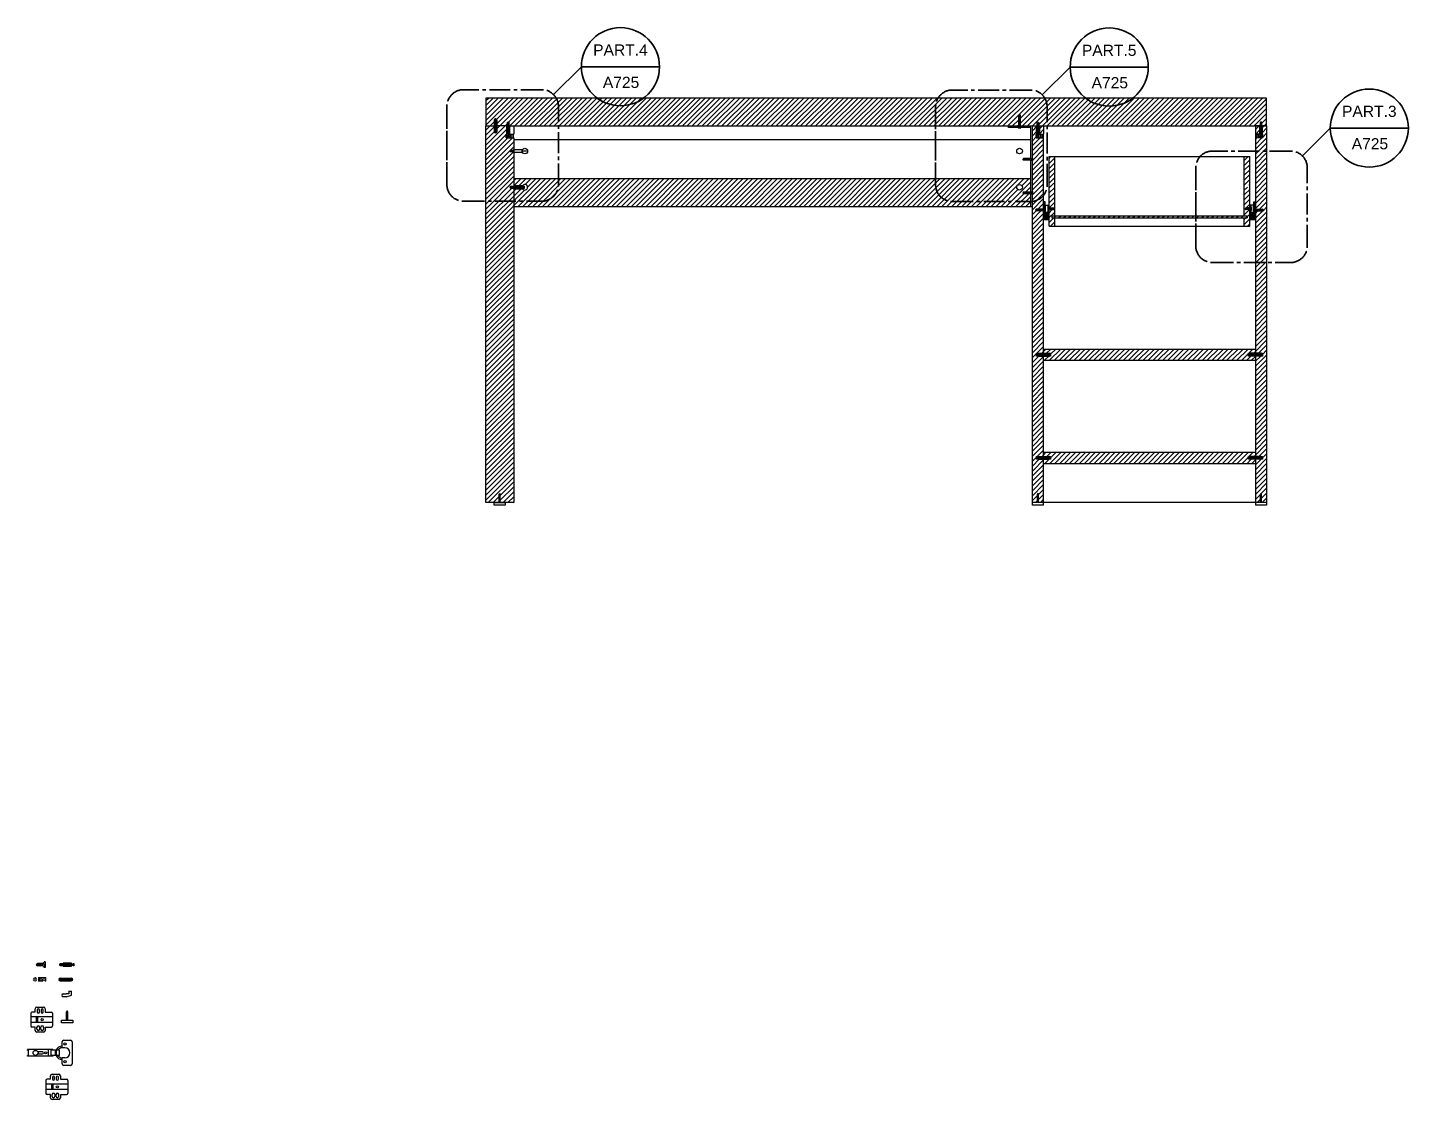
# Model space of a CAD drawing. Header units: inches. Extents: x -88 to 1416, y 266 to 857.
# Drawn here: x 332.4 to 580, y 282.4 to 474.5 of the extents above; entities that cross this region are included whole.
import ezdxf
from ezdxf.enums import TextEntityAlignment as Align

# ---------------------------------------------------------------- set-up
doc = ezdxf.new("R2010")
doc.units = ezdxf.units.IN
doc.header["$MEASUREMENT"] = 0
doc.linetypes.add('CENTER2', pattern=[1.125, 0.75, -0.125, 0.125, -0.125])
doc.layers.add('A-LINE-GRPH', color=7, linetype='Continuous', lineweight=20)
doc.layers.add('A-SECT A-MCUT', color=7, linetype='Continuous', lineweight=35)
doc.styles.add('ARIAL', font='Arial.ttf')
pattern_1 = [(45, (414.586745, -25), (-0.00883883476, 0.00883883476), [])]

# ---------------------------------------------------------------- blocks, each defined once
blk = doc.blocks.new('SECT PARTICOLARI')
at = {"layer": 'A-SECT A-MCUT'}
for q in [(9.12, 9.36), (28.12, 14.36)]:
    blk.add_line((14.12, 14.36), q, dxfattribs=at)
at = {"layer": 'A-SECT A-MCUT', "linetype": 'CENTER2', "ltscale": 5}
blk.add_lwpolyline([(-10, -6.76, 0.414214), (-7, -9.76), (7, -9.76, 0.414214), (10, -6.76), (10, 7.24, 0.414214), (7, 10.24), (-7, 10.24, 0.414214), (-10, 7.24), (-10, -6.76), (-10, 7.24)], format="xyb", dxfattribs=at)
at = {"layer": 'A-SECT A-MCUT'}
blk.add_circle((21.12, 14.36), 7, dxfattribs=at)
at = {"style": 'ARIAL'}
blk.add_attdef('1', text='', height=2, dxfattribs=at).set_placement((21.12, 18.36), align=Align.TOP_CENTER)
blk.add_attdef('A714', (17.97, 10.55), '', height=2, dxfattribs=at)
blk = doc.blocks.new('BLOCCO')
for p, q in [((9.3, 735.66), (9.3, 735.57)), ((9.3, 735.57), (9.52, 735.57)), ((9.74, 735.57), (9.52, 735.57)), ((9.74, 735.66), (9.74, 735.57)), ((9.6, 734.92), (9.2, 734.92)), ((9.6, 734.47), (9.2, 734.47))]:
    blk.add_line(p, q)
blk.add_lwpolyline([(9.2, 734.92), (9.2, 735.66), (9.85, 735.66), (9.85, 734.35), (9.2, 734.35), (9.2, 734.47)])
blk.add_lwpolyline([(9.3, 735.36), (9.3, 735.11), (9.74, 735.11), (9.74, 735.36)], close=True)
blk.add_arc((9.5, 734.7), 0.245, 293.1404, 66.8596)
blk = doc.blocks.new('1')
for p, q in [((-113.53, 473.74), (-113.74, 473.54)), ((-113.39, 473.74), (-113.67, 473.47)), ((-113.25, 473.74), (-113.54, 473.46)), ((-113.11, 473.74), (-113.4, 473.46)), ((-113.06, 473.66), (-113.26, 473.46)), ((-111.56, 473.8), (-113.06, 473.8)), ((-111.56, 473.6), (-113.06, 473.6)), ((-111.56, 473.4), (-113.06, 473.4)), ((-111.16, 473.68), (-111.31, 473.68)), ((-111.16, 473.52), (-111.31, 473.52))]:
    blk.add_line(p, q)
blk.add_lwpolyline([(-113.06, 473.74), (-113.62, 473.74, 1), (-113.62, 473.46), (-113.06, 473.46)], format="xyb")
for points in [[(-113.06, 473.85), (-113.06, 473.35), (-111.56, 473.35), (-111.56, 473.85)], [(-111.31, 473.8), (-111.16, 473.8), (-111.16, 473.4), (-111.31, 473.4)]]:
    blk.add_lwpolyline(points, close=True)
for points in [[(-113.06, 473.7), (-111.56, 473.7), (-111.31, 473.7)], [(-111.31, 473.5), (-111.56, 473.5), (-113.06, 473.5)]]:
    blk.add_lwpolyline(points)

msp = doc.modelspace()

# ---------------------------------------------------------------- hatches: boundary and pattern name
at = {"transparency": 33554569}
h = msp.add_hatch(dxfattribs=at)
h.set_pattern_fill('ANSI31', color=256, scale=5)
h.paths.add_polyline_path([(512.29, 444.75), (510.9, 444.75), (510.93, 444.78, -0.722432), (511.02, 445.05), (512.29, 445.05), (512.29, 447.4), (419.59, 447.4), (419.59, 446.15), (421.15, 446.15, -0.767327), (422.09, 445.9, -0.767327), (421.15, 445.65), (419.59, 445.65), (419.59, 442.4), (512.29, 442.4)])
h.paths.add_polyline_path([(510.79, 445.9, -1), (509.79, 445.9, -1)], flags=16)
h.paths.add_polyline_path([(551.09, 440.8), (516.09, 440.8), (516.09, 440.4), (551.09, 440.4)])
h.paths.add_polyline_path([(516.59, 446.77), (516.16, 446.77), (515.59, 445.88), (515.59, 442.2), (516.59, 442.2)])
h.paths.add_polyline_path([(516.59, 451.4), (515.59, 451.4), (515.59, 445.72), (515.74, 446.11), (516.59, 446.72)])
h.paths.add_polyline_path([(516.59, 440.4), (516.09, 440.4), (516.09, 440.8), (516.59, 440.8), (516.59, 441.9), (515.59, 441.9), (515.59, 438.92), (516.59, 438.92)])
h.paths.add_polyline_path([(551.59, 445.88), (551.44, 445.95), (550.59, 445.95), (550.59, 442.2), (551.59, 442.2)])
h.paths.add_polyline_path([(551.59, 451.4), (550.59, 451.4), (550.59, 446.25), (551.44, 446.25), (551.59, 446.33)])
h.paths.add_polyline_path([(551.59, 441.9), (550.59, 441.9), (550.59, 440.8), (551.09, 440.8), (551.09, 440.4), (550.59, 440.4), (550.59, 438.92), (551.59, 438.92)])
edge = h.paths.add_edge_path()
edge.add_line((554.59, 456.9), (553.84, 456.9))
edge.add_line((553.84, 456.9), (553.84, 455.4))
edge.add_line((553.84, 455.4), (553.91, 455.4))
edge.add_line((553.91, 455.4), (553.91, 454.75))
edge.add_line((553.91, 454.75), (552.59, 454.75))
edge.add_line((552.59, 454.75), (552.59, 441.95))
edge.add_line((552.59, 441.95), (553.86, 441.95))
edge.add_arc((553.86, 441.8), 0.15, -90, 90, ccw=False)
edge.add_line((553.86, 441.65), (552.59, 441.65))
edge.add_line((552.59, 441.65), (552.59, 416.15))
edge.add_line((552.59, 416.15), (553.59, 416.15))
edge.add_arc((553.59, 415.9), 0.25, -90, 90, ccw=False)
edge.add_line((553.59, 415.65), (552.59, 415.65))
edge.add_line((552.59, 415.65), (552.59, 397.65))
edge.add_line((552.59, 397.65), (553.59, 397.65))
edge.add_arc((553.59, 397.4), 0.25, -90, 90, ccw=False)
edge.add_line((553.59, 397.15), (552.59, 397.15))
edge.add_line((552.59, 397.15), (552.59, 389.4))
edge.add_line((552.59, 389.4), (553.49, 389.4))
edge.add_line((553.49, 389.4), (553.49, 390.9))
edge.add_arc((553.59, 390.9), 0.1, 0, 180, ccw=False)
edge.add_line((553.69, 390.9), (553.69, 389.4))
edge.add_line((553.69, 389.4), (554.59, 389.4))
edge.add_line((554.59, 389.4), (554.59, 456.9))
h.paths.add_polyline_path([(553.34, 456.9), (552.59, 456.9), (552.59, 455.4), (553.34, 455.4)], flags=17)
h.paths.add_polyline_path([(514.59, 456.9), (513.84, 456.9), (513.84, 455.4), (514.59, 455.4)], flags=17)
edge = h.paths.add_edge_path()
edge.add_line((514.59, 454.75), (513.26, 454.75))
edge.add_line((513.26, 454.75), (513.26, 455.4))
edge.add_line((513.26, 455.4), (513.34, 455.4))
edge.add_line((513.34, 455.4), (513.34, 456.9))
edge.add_line((513.34, 456.9), (512.59, 456.9))
edge.add_line((512.59, 456.9), (512.59, 389.4))
edge.add_line((512.59, 389.4), (513.49, 389.4))
edge.add_line((513.49, 389.4), (513.49, 390.9))
edge.add_arc((513.59, 390.9), 0.1, 0, 180, ccw=False)
edge.add_line((513.69, 390.9), (513.69, 389.4))
edge.add_line((513.69, 389.4), (514.59, 389.4))
edge.add_line((514.59, 389.4), (514.59, 397.15))
edge.add_line((514.59, 397.15), (513.59, 397.15))
edge.add_arc((513.59, 397.4), 0.25, 90, 270, ccw=False)
edge.add_line((513.59, 397.65), (514.59, 397.65))
edge.add_line((514.59, 397.65), (514.59, 415.65))
edge.add_line((514.59, 415.65), (513.59, 415.65))
edge.add_arc((513.59, 415.9), 0.25, 90, 270, ccw=False)
edge.add_line((513.59, 416.15), (514.59, 416.15))
edge.add_line((514.59, 416.15), (514.59, 441.65))
edge.add_line((514.59, 441.65), (513.32, 441.65))
edge.add_arc((513.32, 441.8), 0.15, 90, 270, ccw=False)
edge.add_line((513.32, 441.95), (514.59, 441.95))
edge.add_line((514.59, 441.95), (514.59, 454.75))
edge = h.paths.add_edge_path()
edge.add_line((552.59, 415.65), (551.59, 415.65))
edge.add_arc((551.59, 415.9), 0.25, 90, 270, ccw=False)
edge.add_line((551.59, 416.15), (552.59, 416.15))
edge.add_line((552.59, 416.15), (552.59, 416.9))
edge.add_line((552.59, 416.9), (514.59, 416.9))
edge.add_line((514.59, 416.9), (514.59, 416.15))
edge.add_line((514.59, 416.15), (515.59, 416.15))
edge.add_arc((515.59, 415.9), 0.25, -90, 90, ccw=False)
edge.add_line((515.59, 415.65), (514.59, 415.65))
edge.add_line((514.59, 415.65), (514.59, 414.9))
edge.add_line((514.59, 414.9), (552.59, 414.9))
edge.add_line((552.59, 414.9), (552.59, 415.65))
edge = h.paths.add_edge_path()
edge.add_line((551.59, 397.65), (552.59, 397.65))
edge.add_line((552.59, 397.65), (552.59, 398.4))
edge.add_line((552.59, 398.4), (514.59, 398.4))
edge.add_line((514.59, 398.4), (514.59, 397.65))
edge.add_line((514.59, 397.65), (515.59, 397.65))
edge.add_arc((515.59, 397.4), 0.25, -90, 90, ccw=False)
edge.add_line((515.59, 397.15), (514.59, 397.15))
edge.add_line((514.59, 397.15), (514.59, 396.4))
edge.add_line((514.59, 396.4), (552.59, 396.4))
edge.add_line((552.59, 396.4), (552.59, 397.15))
edge.add_line((552.59, 397.15), (551.59, 397.15))
edge.add_arc((551.59, 397.4), 0.25, 90, 270, ccw=False)
edge = h.paths.add_edge_path()
edge.add_line((554.59, 461.9), (414.59, 461.9))
edge.add_line((414.59, 461.9), (414.59, 456.9))
edge.add_line((414.59, 456.9), (416.09, 456.9))
edge.add_line((416.09, 456.9), (416.09, 457.9))
edge.add_arc((416.34, 457.9), 0.25, 0, 180, ccw=False)
edge.add_line((416.59, 457.9), (416.59, 456.9))
edge.add_line((416.59, 456.9), (418.34, 456.9))
edge.add_line((418.34, 456.9), (418.45, 456.9))
edge.add_line((418.45, 456.9), (418.45, 457.46))
edge.add_arc((418.59, 457.46), 0.14, 0, 180, ccw=False)
edge.add_line((418.73, 457.46), (418.73, 456.9))
edge.add_line((418.73, 456.9), (418.84, 456.9))
edge.add_line((418.84, 456.9), (510.14, 456.9))
edge.add_line((510.14, 456.9), (510.14, 458.77))
edge.add_arc((510.29, 458.77), 0.15, 0, 180, ccw=False)
edge.add_line((510.44, 458.77), (510.44, 456.9))
edge.add_line((510.44, 456.9), (513.45, 456.9))
edge.add_line((513.45, 456.9), (513.45, 457.46))
edge.add_arc((513.59, 457.46), 0.14, 0, 180, ccw=False)
edge.add_line((513.73, 457.46), (513.73, 456.9))
edge.add_line((513.73, 456.9), (513.84, 456.9))
edge.add_line((513.84, 456.9), (514.59, 456.9))
edge.add_line((514.59, 456.9), (553.45, 456.9))
edge.add_line((553.45, 456.9), (553.45, 457.53))
edge.add_line((553.45, 457.53), (553.46, 457.51))
edge.add_arc((553.59, 457.46), 0.14, 0, 158.1945, ccw=False)
edge.add_line((553.73, 457.46), (553.73, 456.9))
edge.add_line((553.73, 456.9), (554.59, 456.9))
edge.add_line((554.59, 456.9), (554.59, 461.9))
edge = h.paths.add_edge_path()
edge.add_line((419.59, 452.26), (419.03, 452.26))
edge.add_arc((419.03, 452.4), 0.14, 90, 270, ccw=False)
edge.add_line((419.03, 452.54), (419.59, 452.54))
edge.add_line((419.59, 452.54), (419.59, 452.65))
edge.add_line((419.59, 452.65), (419.59, 454.75))
edge.add_line((419.59, 454.75), (418.26, 454.75))
edge.add_line((418.26, 454.75), (418.26, 455.4))
edge.add_line((418.26, 455.4), (418.34, 455.4))
edge.add_line((418.34, 455.4), (418.34, 456.9))
edge.add_line((418.34, 456.9), (416.59, 456.9))
edge.add_line((416.59, 456.9), (416.59, 455.9))
edge.add_arc((416.34, 455.9), 0.25, -180, 0, ccw=False)
edge.add_line((416.09, 455.9), (416.09, 456.9))
edge.add_line((416.09, 456.9), (414.59, 456.9))
edge.add_line((414.59, 456.9), (414.59, 389.4))
edge.add_line((414.59, 389.4), (416.99, 389.4))
edge.add_line((416.99, 389.4), (416.99, 390.9))
edge.add_arc((417.09, 390.9), 0.1, 0, 180, ccw=False)
edge.add_line((417.19, 390.9), (417.19, 389.4))
edge.add_line((417.19, 389.4), (418.09, 389.4))
edge.add_line((418.09, 389.4), (419.59, 389.4))
edge.add_line((419.59, 389.4), (419.59, 445.76))
edge.add_line((419.59, 445.76), (419.03, 445.76))
edge.add_arc((419.03, 445.9), 0.14, 90, 270, ccw=False)
edge.add_line((419.03, 446.04), (419.59, 446.04))
edge.add_line((419.59, 446.04), (419.59, 446.15))
edge.add_line((419.59, 446.15), (419.59, 452.26))
h = msp.add_hatch()
h.set_pattern_fill('ANSI31', color=256, scale=0.1)
h.set_pattern_definition(pattern_1)
h.paths.add_polyline_path([(515.59, 441.9), (515.39, 441.8), (515.39, 441.4), (514.96, 441.4), (514.96, 440.7), (515.01, 440.7), (515.01, 441.1), (515.26, 441.1), (515.26, 440.7), (515.31, 440.7), (515.31, 441.2), (515.59, 441.2)])
h.paths.add_polyline_path([(515.59, 442.7), (515.39, 442.7), (515.39, 442.3), (515.59, 442.2)])
h.paths.add_polyline_path([(515.26, 441.1), (515.14, 441.1), (515.14, 440.3), (515.26, 440.3)], flags=17)
h.paths.add_polyline_path([(515.14, 441.1), (515.01, 441.1), (515.01, 440.3), (515.14, 440.3)], flags=17)
h.paths.add_polyline_path([(515.59, 441.1), (515.39, 441.1), (515.39, 440.3), (514.89, 440.3), (514.89, 441.55), (514.69, 441.65), (514.59, 441.65), (514.59, 440.1), (515.59, 440.1)])
h.paths.add_polyline_path([(514.89, 443.3), (514.59, 443.3), (514.59, 441.95), (514.69, 441.95), (514.89, 442.05)])
h = msp.add_hatch()
h.set_pattern_fill('ANSI31', color=256, scale=0.1)
h.set_pattern_definition(pattern_1)
h.paths.add_polyline_path([(551.59, 441.9), (551.79, 441.8), (551.79, 441.4), (552.21, 441.4), (552.21, 440.7), (552.16, 440.7), (552.16, 441.1), (551.91, 441.1), (551.91, 440.7), (551.86, 440.7), (551.86, 441.2), (551.59, 441.2)])
h.paths.add_polyline_path([(551.59, 442.7), (551.79, 442.7), (551.79, 442.3), (551.59, 442.2)])
h.paths.add_polyline_path([(551.91, 441.1), (552.04, 441.1), (552.04, 440.3), (551.91, 440.3)], flags=17)
h.paths.add_polyline_path([(552.04, 441.1), (552.16, 441.1), (552.16, 440.3), (552.04, 440.3)], flags=17)
h.paths.add_polyline_path([(551.59, 441.1), (551.79, 441.1), (551.79, 440.3), (552.29, 440.3), (552.29, 441.55), (552.49, 441.65), (552.59, 441.65), (552.59, 440.1), (551.59, 440.1)])
h.paths.add_polyline_path([(552.29, 443.3), (552.59, 443.3), (552.59, 441.95), (552.49, 441.95), (552.29, 442.05)])

# ---------------------------------------------------------------- linework, layer by layer
for p, q in [((554.59, 461.9), (414.59, 461.9)), ((414.59, 461.9), (414.59, 456.9)), ((554.59, 456.9), (554.59, 461.9)), ((416.14, 458.06), (416.14, 455.75)), ((416.24, 458.13), (416.24, 455.67)), ((416.34, 458.15), (416.34, 455.65)), ((416.43, 458.13), (416.43, 455.67)), ((416.53, 458.06), (416.53, 455.75)), ((510.42, 458.84), (510.14, 458.62)), ((510.14, 456.77), (510.14, 458.77)), ((510.44, 458.66), (510.14, 458.42)), ((510.44, 458.46), (510.14, 458.22)), ((510.44, 458.26), (510.14, 458.02)), ((510.44, 458.06), (510.14, 457.82)), ((510.44, 456.77), (510.44, 458.77)), ((414.59, 389.4), (414.59, 456.9)), ((414.59, 456.9), (416.09, 456.9)), ((416.09, 457.9), (416.09, 455.9)), ((416.59, 457.9), (416.59, 455.9)), ((418.34, 456.9), (416.59, 456.9)), ((418.39, 455.4), (418.39, 456.9)), ((418.45, 457.38), (418.65, 457.59)), ((418.45, 457.24), (418.72, 457.51)), ((418.45, 457.1), (418.73, 457.39)), ((418.45, 456.96), (418.73, 457.25)), ((418.53, 456.9), (418.73, 457.11)), ((418.59, 455.4), (418.59, 456.9)), ((418.79, 455.4), (418.79, 456.9)), ((418.84, 456.9), (510.14, 456.9)), ((419.59, 456.9), (419.59, 455.4)), ((508.29, 456.6), (508.29, 456.9)), ((510.05, 456.6), (508.29, 456.6)), ((510.14, 456.77), (510.04, 456.57)), ((510.04, 456.57), (510.16, 456.57)), ((510.44, 457.86), (510.14, 457.62)), ((510.44, 457.66), (510.14, 457.42)), ((510.44, 457.46), (510.14, 457.22)), ((510.44, 457.26), (510.14, 457.02)), ((510.44, 457.06), (510.14, 456.82)), ((510.14, 456.77), (510.44, 456.77)), ((510.29, 456.67), (510.16, 456.57)), ((510.16, 456.57), (510.41, 456.57)), ((510.29, 456.67), (510.41, 456.57)), ((510.44, 456.86), (510.33, 456.77)), ((510.41, 456.57), (510.54, 456.57)), ((510.44, 456.9), (554.59, 456.9)), ((510.44, 456.77), (510.54, 456.57)), ((512.29, 456.6), (510.52, 456.6)), ((512.29, 451.05), (512.29, 456.6)), ((512.59, 388.9), (512.59, 456.9)), ((513.39, 455.4), (513.39, 456.9)), ((513.45, 457.38), (513.65, 457.59)), ((513.45, 457.24), (513.72, 457.51)), ((513.45, 457.1), (513.73, 457.39)), ((513.45, 456.96), (513.73, 457.25)), ((513.53, 456.9), (513.73, 457.11)), ((513.59, 455.4), (513.59, 456.9)), ((513.79, 455.4), (513.79, 456.9)), ((514.59, 456.9), (514.59, 455.4)), ((552.59, 456.9), (552.59, 455.4)), ((554.59, 456.9), (552.59, 456.9)), ((553.84, 456.9), (553.34, 456.9)), ((553.34, 456.9), (553.34, 455.4)), ((553.39, 455.4), (553.39, 456.9)), ((553.45, 457.46), (553.45, 456.9)), ((553.73, 457.1), (553.45, 457.39)), ((553.73, 456.96), (553.45, 457.25)), ((553.64, 456.9), (553.45, 457.11)), ((553.73, 457.24), (553.46, 457.51)), ((553.49, 455.4), (553.49, 456.9)), ((553.73, 457.38), (553.52, 457.59)), ((553.59, 455.4), (553.59, 456.9)), ((553.69, 456.9), (553.69, 455.4)), ((553.73, 456.9), (553.73, 457.46)), ((553.79, 455.4), (553.79, 456.9)), ((553.84, 455.4), (553.84, 456.9)), ((554.59, 456.9), (554.59, 388.9)), ((418.26, 454.75), (418.26, 455.4)), ((418.26, 455.4), (418.34, 455.4)), ((418.26, 454.75), (419.59, 454.75)), ((418.5, 455), (418.5, 455.15)), ((418.67, 455), (418.67, 455.15)), ((418.69, 455.4), (419.59, 455.4)), ((419.59, 454.75), (419.59, 389.4)), ((512.29, 454.4), (419.59, 454.4)), ((513.26, 454.75), (513.26, 455.4)), ((513.26, 455.4), (513.34, 455.4)), ((513.26, 454.75), (514.59, 454.75)), ((513.5, 455), (513.5, 455.15)), ((513.67, 455), (513.67, 455.15)), ((513.69, 455.4), (514.59, 455.4)), ((514.59, 416.15), (514.59, 454.75)), ((553.49, 455.4), (552.59, 455.4)), ((553.91, 454.75), (552.59, 454.75)), ((552.59, 454.75), (552.59, 416.15)), ((553.34, 455.4), (553.84, 455.4)), ((553.39, 455), (553.39, 455.15)), ((553.39, 455.15), (553.79, 455.15)), ((553.79, 455), (553.39, 455)), ((553.49, 455.15), (553.49, 455.29)), ((553.5, 455), (553.5, 455.15)), ((553.67, 455), (553.67, 455.15)), ((553.69, 455.27), (553.69, 455.15)), ((553.91, 455.4), (553.84, 455.4)), ((553.91, 454.75), (553.91, 455.4)), ((512.29, 445.05), (512.29, 451.05)), ((515.59, 451.4), (551.59, 451.4)), ((515.59, 445.46), (515.59, 451.4)), ((516.59, 445.58), (516.59, 451.4)), ((550.59, 440.8), (550.59, 451.4)), ((551.59, 438.92), (551.59, 451.4)), ((512.29, 447.4), (419.59, 447.4)), ((421.09, 446.15), (421.15, 446.15)), ((421.09, 445.65), (421.15, 445.65)), ((515.59, 438.92), (515.59, 445.88)), ((516.59, 440.8), (516.59, 445.95)), ((510.94, 444.81), (511.14, 445.05)), ((512.39, 445.05), (511.02, 445.05)), ((512.39, 444.75), (511.02, 444.75)), ((511.1, 444.75), (511.34, 445.05)), ((511.3, 444.75), (511.54, 445.05)), ((511.5, 444.75), (511.74, 445.05)), ((511.7, 444.75), (511.94, 445.05)), ((511.9, 444.75), (512.13, 445.04)), ((512.14, 445.05), (512.14, 444.75)), ((512.29, 442.4), (512.29, 444.75)), ((512.39, 445.05), (512.59, 445.15)), ((512.39, 445.05), (512.39, 444.75)), ((512.39, 444.75), (512.59, 444.65)), ((512.49, 444.9), (512.59, 445.03)), ((512.49, 444.9), (512.59, 444.78)), ((512.59, 445.15), (512.59, 445.03)), ((512.59, 445.03), (512.59, 444.78)), ((512.59, 444.78), (512.59, 444.65)), ((514.89, 443.3), (514.59, 443.3)), ((514.89, 440.3), (514.89, 443.3)), ((552.29, 440.3), (552.29, 443.3)), ((552.29, 443.3), (552.59, 443.3)), ((512.59, 442.4), (419.59, 442.4)), ((513.24, 441.71), (513.44, 441.95)), ((514.69, 441.95), (513.32, 441.95)), ((514.69, 441.65), (513.32, 441.65)), ((513.4, 441.65), (513.64, 441.95)), ((513.6, 441.65), (513.84, 441.95)), ((513.8, 441.65), (514.04, 441.95)), ((514, 441.65), (514.24, 441.95)), ((514.2, 441.65), (514.43, 441.94)), ((514.44, 441.95), (514.44, 441.65)), ((514.69, 441.95), (514.89, 442.05)), ((514.69, 441.95), (514.69, 441.65)), ((514.69, 441.65), (514.89, 441.55)), ((514.79, 441.8), (514.89, 441.93)), ((514.79, 441.8), (514.89, 441.68)), ((514.89, 442.05), (514.89, 441.93)), ((514.89, 441.93), (514.89, 441.68)), ((514.89, 441.68), (514.89, 441.55)), ((514.96, 440.7), (514.96, 442.7)), ((514.96, 442.7), (515.59, 442.7)), ((515.39, 441.4), (514.96, 441.4)), ((515.01, 440.7), (514.96, 440.7)), ((515.01, 440.3), (515.01, 441.1)), ((515.01, 441.1), (515.26, 441.1)), ((515.14, 441.1), (515.14, 440.3)), ((515.26, 441.1), (515.26, 440.3)), ((515.26, 440.7), (515.31, 440.7)), ((515.31, 440.7), (515.31, 441.2)), ((515.31, 441.2), (515.59, 441.2)), ((515.39, 441.4), (515.39, 442.7)), ((515.39, 442.3), (515.39, 442.18)), ((515.59, 442.2), (515.39, 442.3)), ((515.49, 442.05), (515.39, 442.18)), ((515.39, 442.18), (515.39, 441.93)), ((515.49, 442.05), (515.39, 441.93)), ((515.39, 441.93), (515.39, 441.8)), ((515.59, 441.9), (515.39, 441.8)), ((515.59, 441.1), (515.39, 441.1)), ((515.39, 441.1), (515.39, 440.3)), ((515.59, 442.2), (516.27, 442.2)), ((515.59, 442.2), (515.59, 441.9)), ((515.59, 441.9), (516.27, 441.9)), ((515.59, 440.1), (515.59, 441.1)), ((515.83, 442.2), (515.83, 441.9)), ((516.07, 441.9), (515.84, 442.19)), ((516.27, 441.9), (516.03, 442.2)), ((516.09, 440.8), (551.09, 440.8)), ((516.09, 440.8), (516.09, 440.4)), ((516.4, 441.98), (516.23, 442.2)), ((550.77, 441.98), (550.94, 442.2)), ((551.59, 442.2), (550.9, 442.2)), ((550.9, 441.9), (551.14, 442.2)), ((551.59, 441.9), (550.9, 441.9)), ((551.09, 440.8), (551.09, 440.4)), ((551.1, 441.9), (551.33, 442.19)), ((551.34, 442.2), (551.34, 441.9)), ((552.21, 442.7), (551.59, 442.7)), ((551.59, 442.2), (551.79, 442.3)), ((551.59, 442.2), (551.59, 441.9)), ((551.59, 441.9), (551.79, 441.8)), ((551.86, 441.2), (551.59, 441.2)), ((551.59, 440.1), (551.59, 441.1)), ((551.59, 441.1), (551.79, 441.1)), ((551.69, 442.05), (551.79, 442.18)), ((551.69, 442.05), (551.79, 441.93)), ((551.79, 441.4), (551.79, 442.7)), ((551.79, 442.3), (551.79, 442.18)), ((551.79, 442.18), (551.79, 441.93)), ((551.79, 441.93), (551.79, 441.8)), ((551.79, 441.4), (552.21, 441.4)), ((551.79, 441.1), (551.79, 440.3)), ((551.79, 441.1), (551.86, 441.1)), ((551.86, 440.7), (551.86, 441.2)), ((551.91, 440.7), (551.86, 440.7)), ((552.16, 441.1), (551.91, 441.1)), ((551.91, 441.1), (551.91, 440.3)), ((552.04, 441.1), (552.04, 440.3)), ((552.16, 440.3), (552.16, 441.1)), ((552.16, 440.7), (552.21, 440.7)), ((552.21, 440.7), (552.21, 442.7)), ((552.21, 441.1), (552.29, 441.1)), ((552.29, 442.05), (552.29, 441.93)), ((552.49, 441.95), (552.29, 442.05)), ((552.39, 441.8), (552.29, 441.93)), ((552.29, 441.93), (552.29, 441.68)), ((552.39, 441.8), (552.29, 441.68)), ((552.29, 441.68), (552.29, 441.55)), ((552.49, 441.65), (552.29, 441.55)), ((552.49, 441.95), (553.86, 441.95)), ((552.49, 441.95), (552.49, 441.65)), ((552.49, 441.65), (553.86, 441.65)), ((552.73, 441.95), (552.73, 441.65)), ((552.97, 441.65), (552.74, 441.94)), ((553.17, 441.65), (552.93, 441.95)), ((553.37, 441.65), (553.13, 441.95)), ((553.57, 441.65), (553.33, 441.95)), ((553.77, 441.65), (553.53, 441.95)), ((553.93, 441.71), (553.73, 441.95)), ((514.59, 440.1), (515.59, 440.1)), ((515.39, 440.3), (514.89, 440.3)), ((515.59, 438.92), (551.59, 438.92)), ((516.09, 440.4), (551.09, 440.4)), ((516.59, 438.92), (516.59, 440.4)), ((550.59, 438.92), (550.59, 440.4)), ((551.59, 440.1), (552.59, 440.1)), ((551.79, 440.3), (552.29, 440.3)), ((513.36, 416), (515.82, 416)), ((513.43, 416.1), (515.74, 416.1)), ((513.59, 416.15), (515.59, 416.15)), ((514.59, 416.9), (552.59, 416.9)), ((553.82, 416), (551.36, 416)), ((553.74, 416.1), (551.43, 416.1)), ((553.59, 416.15), (551.59, 416.15)), ((513.34, 415.9), (515.84, 415.9)), ((513.36, 415.81), (515.82, 415.81)), ((513.43, 415.71), (515.74, 415.71)), ((513.59, 415.65), (515.59, 415.65)), ((514.59, 397.65), (514.59, 415.65)), ((514.59, 414.9), (552.59, 414.9)), ((553.84, 415.9), (551.34, 415.9)), ((553.82, 415.81), (551.36, 415.81)), ((553.74, 415.71), (551.43, 415.71)), ((553.59, 415.65), (551.59, 415.65)), ((552.59, 415.65), (552.59, 397.65)), ((513.34, 397.4), (515.84, 397.4)), ((513.36, 397.5), (515.82, 397.5)), ((513.36, 397.31), (515.82, 397.31)), ((513.43, 397.6), (515.74, 397.6)), ((513.43, 397.21), (515.74, 397.21)), ((513.59, 397.65), (515.59, 397.65)), ((513.59, 397.15), (515.59, 397.15)), ((514.59, 398.4), (552.59, 398.4)), ((514.59, 388.9), (514.59, 397.15)), ((514.59, 396.4), (552.59, 396.4)), ((553.84, 397.4), (551.34, 397.4)), ((553.82, 397.5), (551.36, 397.5)), ((553.82, 397.31), (551.36, 397.31)), ((553.74, 397.6), (551.43, 397.6)), ((553.74, 397.21), (551.43, 397.21)), ((553.59, 397.65), (551.59, 397.65)), ((553.59, 397.15), (551.59, 397.15)), ((552.59, 397.15), (552.59, 388.9)), ((419.59, 389.4), (414.59, 389.4)), ((416.09, 388.9), (416.09, 389.4)), ((416.09, 389.4), (418.09, 389.4)), ((418.09, 388.9), (416.09, 388.9)), ((416.99, 389.4), (416.99, 390.9)), ((417.19, 389.4), (417.19, 390.9)), ((418.09, 389.4), (418.09, 388.9)), ((554.59, 389.4), (512.59, 389.4)), ((514.59, 388.9), (512.59, 388.9)), ((513.49, 389.4), (513.49, 390.9)), ((513.69, 389.4), (513.69, 390.9)), ((554.59, 388.9), (552.59, 388.9)), ((553.49, 389.4), (553.49, 390.9)), ((553.69, 389.4), (553.69, 390.9)), ((335.28, 306.74), (335.43, 307.04)), ((335.58, 307.04), (335.43, 307.04)), ((335.58, 307.04), (335.58, 306.04)), ((334.28, 306.74), (333.98, 306.54)), ((333.98, 306.54), (334.28, 306.34)), ((334.13, 306.64), (334.58, 306.34)), ((335.28, 306.74), (334.28, 306.74)), ((334.28, 306.74), (334.88, 306.34)), ((335.28, 306.34), (334.28, 306.34)), ((334.58, 306.74), (335.18, 306.34)), ((334.88, 306.74), (335.28, 306.47)), ((335.18, 306.74), (335.28, 306.67)), ((335.28, 306.34), (335.43, 306.04)), ((335.58, 306.04), (335.43, 306.04)), ((335.58, 306.79), (335.48, 306.54)), ((335.58, 306.29), (335.48, 306.54)), ((338.35, 306.68), (338.14, 306.48)), ((338.49, 306.68), (338.22, 306.41)), ((338.63, 306.68), (338.35, 306.4)), ((338.77, 306.68), (338.49, 306.4)), ((338.83, 306.6), (338.63, 306.4)), ((340.33, 306.74), (338.83, 306.74)), ((340.33, 306.54), (338.83, 306.54)), ((340.33, 306.34), (338.83, 306.34)), ((340.73, 306.62), (340.58, 306.62)), ((340.73, 306.46), (340.58, 306.46)), ((338.02, 303.89), (340.52, 303.89)), ((338.04, 303.99), (340.5, 303.99)), ((338.04, 303.79), (340.5, 303.79)), ((338.11, 304.08), (340.42, 304.08)), ((338.11, 303.7), (340.42, 303.7)), ((338.27, 304.14), (340.27, 304.14)), ((338.27, 303.64), (340.27, 303.64)), ((338.83, 301.3), (339.33, 301.3)), ((339.33, 300.8), (338.83, 300.8)), ((339.83, 301.3), (339.33, 301.3)), ((339.33, 300.8), (340.33, 301.05)), ((339.83, 301.8), (340.33, 301.8)), ((339.83, 301.8), (339.83, 301.3)), ((340.33, 301.05), (340.33, 301.8)), ((332.99, 297.85), (332.99, 295.55)), ((336.89, 297.2), (332.99, 297.2)), ((333.79, 298.05), (333.19, 298.05)), ((333.79, 298.05), (333.79, 298.65)), ((333.99, 297.2), (333.99, 296.2)), ((334.09, 298.95), (335.29, 298.95)), ((334.14, 298.4), (334.14, 298.07)), ((334.19, 297.2), (334.19, 296.2)), ((334.54, 298.07), (334.54, 298.4)), ((334.84, 298.4), (334.84, 298.07)), ((335.24, 298.07), (335.24, 298.4)), ((335.59, 298.65), (335.59, 298.05)), ((335.59, 298.05), (336.69, 298.05)), ((336.89, 297.85), (336.89, 295.55)), ((339.43, 296.61), (339.43, 298.11)), ((339.63, 296.61), (339.63, 298.11)), ((336.89, 296.2), (332.99, 296.2)), ((333.79, 295.35), (333.19, 295.35)), ((333.79, 294.75), (333.79, 295.35)), ((334.11, 294.97), (334.11, 295.34)), ((334.56, 295.34), (334.56, 294.97)), ((334.81, 294.97), (334.81, 295.34)), ((335.26, 295.34), (335.26, 294.97)), ((335.59, 295.35), (335.59, 294.75)), ((335.59, 295.35), (336.69, 295.35)), ((338.53, 296.11), (338.53, 296.61)), ((338.53, 296.61), (340.53, 296.61)), ((340.53, 296.11), (338.53, 296.11)), ((340.53, 296.61), (340.53, 296.11)), ((335.29, 294.45), (334.09, 294.45)), ((338.63, 291.63), (338.63, 292.68)), ((338.93, 292.98), (340.13, 292.98)), ((340.43, 292.68), (340.43, 288.78)), ((336.94, 291.33), (332.44, 291.33)), ((332.44, 291.23), (332.44, 291.33)), ((332.44, 291.23), (332.59, 291.23)), ((332.44, 290.13), (332.44, 290.23)), ((332.44, 290.23), (332.59, 290.23)), ((336.94, 290.13), (332.44, 290.13)), ((332.59, 290.23), (332.59, 291.23)), ((335.09, 290.93), (334.27, 290.93)), ((334.27, 290.53), (335.09, 290.53)), ((336.14, 291.33), (336.14, 290.13)), ((338.14, 291.23), (336.64, 291.23)), ((336.64, 290.23), (336.64, 291.23)), ((338.14, 290.23), (336.64, 290.23)), ((336.94, 291.23), (336.94, 291.33)), ((336.94, 290.23), (336.94, 290.13)), ((337.39, 291.23), (337.39, 290.23)), ((337.54, 291.23), (337.54, 290.23)), ((338.14, 290.23), (338.14, 291.23)), ((339.13, 291.63), (338.63, 291.63)), ((338.63, 288.78), (338.63, 289.83)), ((339.13, 289.83), (338.63, 289.83)), ((340.13, 288.48), (338.93, 288.48)), ((335.73, 285.79), (335.73, 283.49)), ((339.63, 285.14), (335.73, 285.14)), ((336.53, 285.99), (335.93, 285.99)), ((336.53, 285.99), (336.53, 286.59)), ((336.73, 285.14), (336.73, 284.14)), ((336.83, 286.89), (338.03, 286.89)), ((336.88, 286.35), (336.88, 286.02)), ((336.93, 285.14), (336.93, 284.14)), ((337.28, 286.02), (337.28, 286.35)), ((337.58, 286.35), (337.58, 286.02)), ((337.98, 286.02), (337.98, 286.35)), ((338.33, 286.59), (338.33, 285.99)), ((338.33, 285.99), (339.43, 285.99)), ((339.63, 285.79), (339.63, 283.49)), ((339.63, 284.14), (335.73, 284.14)), ((336.53, 283.29), (335.93, 283.29)), ((336.53, 282.69), (336.53, 283.29)), ((338.03, 282.39), (336.83, 282.39)), ((336.85, 282.92), (336.85, 283.29)), ((337.3, 283.29), (337.3, 282.92)), ((337.55, 282.92), (337.55, 283.29)), ((338, 283.29), (338, 282.92)), ((338.33, 283.29), (338.33, 282.69)), ((338.33, 283.29), (339.43, 283.29))]:
    msp.add_line(p, q)
at = {"transparency": 33554567}
for p, q in [((510.94, 450.81), (511.14, 451.05)), ((512.39, 451.05), (511.02, 451.05)), ((512.39, 450.75), (511.02, 450.75)), ((511.1, 450.75), (511.34, 451.05)), ((511.3, 450.75), (511.54, 451.05)), ((511.5, 450.75), (511.74, 451.05)), ((511.7, 450.75), (511.94, 451.05)), ((511.9, 450.75), (512.13, 451.04)), ((512.14, 451.05), (512.14, 450.75)), ((512.39, 451.05), (512.59, 451.15)), ((512.39, 451.05), (512.39, 450.75)), ((512.39, 450.75), (512.59, 450.65)), ((512.49, 450.9), (512.59, 451.03)), ((512.49, 450.9), (512.59, 450.78)), ((512.59, 451.15), (512.59, 451.03)), ((512.59, 451.03), (512.59, 450.78)), ((512.59, 450.78), (512.59, 450.65))]:
    msp.add_line(p, q, dxfattribs=at)
for points in [[(418.34, 456.9), (418.84, 456.9), (418.84, 455.4), (418.34, 455.4)], [(513.34, 456.9), (513.84, 456.9), (513.84, 455.4), (513.34, 455.4)], [(418.39, 455.15), (418.39, 455), (418.79, 455), (418.79, 455.15)], [(513.39, 455.15), (513.39, 455), (513.79, 455), (513.79, 455.15)], [(421.31, 452.44), (421.87, 452.44), (421.87, 452.37), (421.31, 452.37)], [(513.34, 416.15), (515.84, 416.15), (515.84, 415.65), (513.34, 415.65)], [(551.34, 416.15), (553.84, 416.15), (553.84, 415.65), (551.34, 415.65)], [(513.34, 397.65), (515.84, 397.65), (515.84, 397.15), (513.34, 397.15)], [(551.34, 397.65), (553.84, 397.65), (553.84, 397.15), (551.34, 397.15)], [(338.83, 306.79), (338.83, 306.29), (340.33, 306.29), (340.33, 306.79)], [(340.58, 306.74), (340.73, 306.74), (340.73, 306.34), (340.58, 306.34)]]:
    msp.add_lwpolyline(points, close=True)
for points in [[(418.45, 456.9), (418.45, 457.46, -1), (418.73, 457.46), (418.73, 456.9)], [(513.45, 456.9), (513.45, 457.46, -1), (513.73, 457.46), (513.73, 456.9)], [(338.83, 306.68), (338.27, 306.68, 1), (338.27, 306.4), (338.83, 306.4)]]:
    msp.add_lwpolyline(points, format="xyb")
for points in [[(418.49, 456.9), (418.49, 455.4)], [(418.69, 455.4), (418.69, 455.4), (418.69, 456.9)], [(513.49, 456.9), (513.49, 455.4)], [(513.69, 455.4), (513.69, 455.4), (513.69, 456.9)], [(418.49, 455.27), (418.49, 455.15)], [(418.69, 455.15), (418.69, 455.29)], [(513.49, 455.27), (513.49, 455.15)], [(513.69, 455.15), (513.69, 455.29)], [(338.83, 306.64), (340.33, 306.64), (340.58, 306.64)], [(340.58, 306.44), (340.33, 306.44), (338.83, 306.44)]]:
    msp.add_lwpolyline(points)
at = {"transparency": 33554562}
msp.add_lwpolyline([(419.59, 452.26), (419.03, 452.26, -1), (419.03, 452.54), (419.59, 452.54)], format="xyb", dxfattribs=at)
msp.add_lwpolyline([(419.59, 452.15), (419.59, 452.65), (421.09, 452.65), (421.09, 452.15)], close=True, dxfattribs=at)
for centre, radius in [((421.59, 452.4), 0.5), ((510.29, 452.4), 0.5), ((510.29, 445.9), 0.5), ((335.04, 296.7), 0.2), ((339.15, 292.33), 0.2), ((333.87, 290.73), 0.45), ((335.67, 290.73), 0.2), ((339.15, 289.14), 0.2), ((337.78, 284.64), 0.2)]:
    msp.add_circle(centre, radius)
for centre, radius, start, end in [((416.34, 457.9), 0.25, 0, 180), ((510.29, 458.77), 0.15, 0, 180), ((416.34, 455.9), 0.25, 180, 0), ((553.59, 457.46), 0.14, 0, 180), ((421.59, 445.9), 0.5, 210, 150), ((511.02, 444.9), 0.15, 90, 270), ((513.32, 441.8), 0.15, 90, 270), ((516.27, 442.05), 0.15, 270, 90), ((550.9, 442.05), 0.15, 90, 270), ((553.86, 441.8), 0.15, 270, 90), ((513.59, 415.9), 0.25, 90, 270), ((515.59, 415.9), 0.25, 270, 90), ((551.59, 415.9), 0.25, 90, 270), ((553.59, 415.9), 0.25, 270, 90), ((513.59, 397.4), 0.25, 90, 270), ((515.59, 397.4), 0.25, 270, 90), ((551.59, 397.4), 0.25, 90, 270), ((553.59, 397.4), 0.25, 270, 90), ((417.09, 390.9), 0.1, 0, 180), ((513.59, 390.9), 0.1, 0, 180), ((553.59, 390.9), 0.1, 0, 180), ((338.27, 303.89), 0.25, 90, 270), ((340.27, 303.89), 0.25, 270, 90), ((338.83, 301.05), 0.25, 90, 270), ((333.19, 297.85), 0.2, 90, 180), ((334.09, 298.65), 0.3, 90, 180), ((334.34, 298.4), 0.2, 90, 180), ((334.34, 298.07), 0.2, 180, 270), ((334.34, 298.4), 0.2, 0, 90), ((334.34, 298.07), 0.2, 270, 0), ((335.04, 298.4), 0.2, 90, 180), ((335.04, 298.07), 0.2, 180, 270), ((335.04, 298.4), 0.2, 0, 90), ((335.04, 298.07), 0.2, 270, 0), ((335.29, 298.65), 0.3, 0, 90), ((336.69, 297.85), 0.2, 0, 90), ((339.53, 298.11), 0.1, 0, 180), ((333.19, 295.55), 0.2, 180, 270), ((334.09, 294.75), 0.3, 180, 270), ((334.34, 295.34), 0.225, 90, 180), ((334.34, 294.97), 0.225, 180, 270), ((334.34, 295.34), 0.225, 0, 90), ((334.34, 294.97), 0.225, 270, 0), ((335.04, 295.34), 0.225, 90, 180), ((335.04, 294.97), 0.225, 180, 270), ((335.04, 295.34), 0.225, 0, 90), ((335.04, 294.97), 0.225, 270, 0), ((335.29, 294.75), 0.3, 270, 0), ((336.69, 295.55), 0.2, 270, 0), ((338.93, 292.68), 0.3, 90, 180), ((340.13, 292.68), 0.3, 0, 90), ((335.09, 290.73), 0.2, 0, 90), ((335.09, 290.73), 0.2, 270, 0), ((338.63, 290.73), 1.2, 90, 155.3757), ((338.63, 290.73), 1.2, 204.6243, 270), ((338.63, 290.73), 0.9, 90, 146.251), ((338.63, 290.73), 0.9, 213.749, 270), ((339.13, 290.73), 0.9, 270, 90), ((338.93, 288.78), 0.3, 180, 270), ((340.13, 288.78), 0.3, 270, 0), ((335.93, 285.79), 0.2, 90, 180), ((336.83, 286.59), 0.3, 90, 180), ((337.08, 286.35), 0.2, 90, 180), ((337.08, 286.02), 0.2, 180, 270), ((337.08, 286.35), 0.2, 0, 90), ((337.08, 286.02), 0.2, 270, 0), ((337.78, 286.35), 0.2, 90, 180), ((337.78, 286.02), 0.2, 180, 270), ((337.78, 286.35), 0.2, 0, 90), ((337.78, 286.02), 0.2, 270, 0), ((338.03, 286.59), 0.3, 0, 90), ((339.43, 285.79), 0.2, 0, 90), ((335.93, 283.49), 0.2, 180, 270), ((336.83, 282.69), 0.3, 180, 270), ((337.08, 283.29), 0.225, 90, 180), ((337.08, 282.92), 0.225, 180, 270), ((337.08, 283.29), 0.225, 0, 90), ((337.08, 282.92), 0.225, 270, 0), ((337.78, 283.29), 0.225, 90, 180), ((337.78, 282.92), 0.225, 180, 270), ((337.78, 283.29), 0.225, 0, 90), ((337.78, 282.92), 0.225, 270, 0), ((338.03, 282.69), 0.3, 270, 0), ((339.43, 283.49), 0.2, 270, 0)]:
    msp.add_arc(centre, radius, start, end)
at = {"transparency": 33554567}
msp.add_arc((511.02, 450.9), 0.15, 90, 270, dxfattribs=at)
at = {"layer": 'A-LINE-GRPH'}
msp.add_line((335.15, 303.77), (335.6, 303.77), dxfattribs=at)
msp.add_lwpolyline([(333.74, 304.13), (333.73, 303.66), (333.79, 303.65), (333.81, 304.12)], close=True, dxfattribs=at)
msp.add_circle((333.77, 303.89), 0.325, dxfattribs=at)

# ---------------------------------------------------------------- block references
msp.add_blockref('1', (532.65, -27.7))
at = {"layer": 'A-LINE-GRPH', "xscale": -1, "rotation": 270}
for p in [(-316.09, 445.56), (-221.09, 445.56)]:
    msp.add_blockref('BLOCCO', p, dxfattribs=at)
at = {"layer": 'A-LINE-GRPH', "rotation": 90}
for p in [(1288.26, 445.56), (1070.07, 294.37)]:
    msp.add_blockref('BLOCCO', p, dxfattribs=at)
at = {"layer": 'A-SECT A-MCUT'}
for p, values in [((417.61, 453.16), {'1': 'PART.4', 'A714': 'A725'}), ((505.24, 453.1), {'1': 'PART.5', 'A714': 'A725'}), ((551.88, 442.16), {'1': 'PART.3', 'A714': 'A725'})]:
    msp.add_blockref('SECT PARTICOLARI', p, dxfattribs=at).add_auto_attribs(values)

doc.saveas('drawing.dxf')
